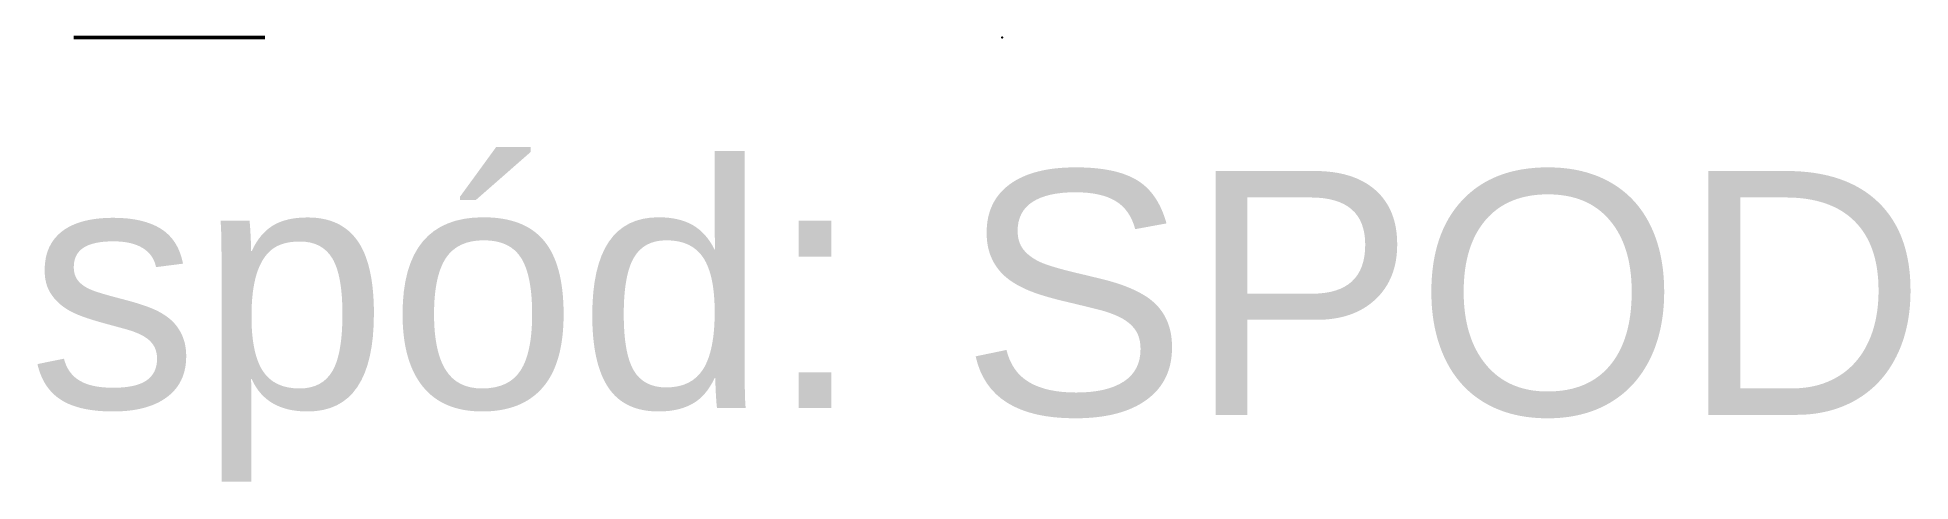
# Model space of a CAD drawing. Header units: millimetres. Extents: x -395 to 372, y -182 to 0.
import ezdxf

# ---------------------------------------------------------------- set-up
doc = ezdxf.new("R2010")
doc.units = ezdxf.units.MM
doc.header["$LTSCALE"] = 10
doc.header["$MEASUREMENT"] = 0
doc.layers.get('Defpoints').update_dxf_attribs({"color": 2, "lineweight": 50})
doc.layers.add('G-Opisy', color=2, linetype='Continuous', lineweight=18)
doc.styles.add('Arial-GG', font='arial.ttf')

msp = doc.modelspace()

# ---------------------------------------------------------------- linework, layer by layer
at = {"ltscale": 2}
msp.add_point((0, 0), dxfattribs=at)
at = {"layer": 'Defpoints'}
msp.add_lwpolyline([(-380.14, 0), (-301.85, 0)], dxfattribs=at)

# ---------------------------------------------------------------- texts
at = {"layer": 'G-Opisy', "color": 2, "insert": (-57.18, -182.13), "char_height": 100, "width": 2932.7424, "attachment_point": 9, "style": 'Arial-GG'}
msp.add_mtext('spód:', dxfattribs=at)
at = {"layer": 'G-Opisy', "ltscale": 2, "style": 'Arial-GG'}
msp.add_attdef('SPOD', (-17.16, -154.77), '+ 2,10', height=100, dxfattribs=at)

doc.saveas('drawing.dxf')
